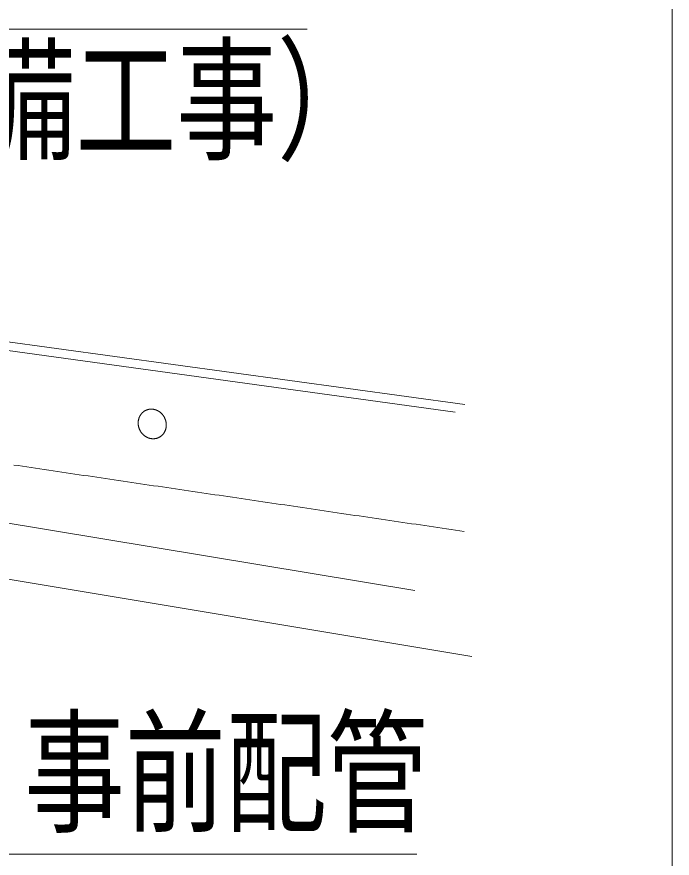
# Model space of a CAD drawing. Units: millimetres on the paper. Extents: x -305 to 305, y -152 to 152.
# Drawn here: x -72.65 to -56.67, y -100.38 to -79.87 of the extents above; entities that cross this region are included whole.
import ezdxf
from ezdxf.enums import TextEntityAlignment as Align

# ---------------------------------------------------------------- set-up
doc = ezdxf.new("R2010")
doc.units = ezdxf.units.MM
doc.layers.add('0-1_RV', color=7, linetype='Continuous', lineweight=9)
doc.styles.add('ＭＳ ゴシック', font='')
doc.styles.get('ＭＳ ゴシック').set_extended_font_data('MS Gothic')

msp = doc.modelspace()

# ---------------------------------------------------------------- linework, layer by layer
at = {"layer": '0-1_RV'}
for p, q in [((-61.73, -89.319), (-80.616, -86.723)), ((-61.963, -89.506), (-80.85, -86.909)), ((-91.322, -89.167), (-62.947, -93.851)), ((-69.652, -89.945), (-69.654, -89.94)), ((-91.284, -90.5), (-61.559, -95.459))]:
    msp.add_line(p, q, dxfattribs=at)
msp.add_lwpolyline([(-124.163, -111.629), (-56.673, -111.629), (-56.673, -45.625), (-124.163, -45.625)], close=True, dxfattribs=at)
for points in [[(-65.575, -80.167), (-76.667, -80.167), (-79.96, -82.397)], [(-69.693, -89.746), (-69.692, -89.741), (-69.692, -89.735), (-69.692, -89.73), (-69.691, -89.725), (-69.69, -89.72), (-69.69, -89.715), (-69.689, -89.71), (-69.688, -89.705), (-69.687, -89.7), (-69.686, -89.695), (-69.685, -89.69), (-69.684, -89.685), (-69.683, -89.68), (-69.681, -89.675), (-69.68, -89.67), (-69.679, -89.665), (-69.677, -89.66), (-69.675, -89.655), (-69.674, -89.65), (-69.672, -89.645), (-69.67, -89.64), (-69.668, -89.636), (-69.667, -89.631), (-69.665, -89.626), (-69.663, -89.621), (-69.66, -89.617), (-69.658, -89.612), (-69.656, -89.607), (-69.654, -89.603), (-69.651, -89.598), (-69.649, -89.594), (-69.646, -89.589), (-69.644, -89.585), (-69.641, -89.581), (-69.638, -89.576), (-69.635, -89.572), (-69.632, -89.568), (-69.63, -89.563), (-69.627, -89.559)], [(-69.627, -89.559), (-69.623, -89.555), (-69.62, -89.551), (-69.617, -89.547), (-69.614, -89.543), (-69.611, -89.539), (-69.607, -89.535), (-69.604, -89.531), (-69.6, -89.528), (-69.597, -89.524), (-69.593, -89.52), (-69.589, -89.517), (-69.586, -89.513), (-69.582, -89.51), (-69.578, -89.506), (-69.574, -89.503), (-69.57, -89.5), (-69.566, -89.497), (-69.562, -89.493), (-69.558, -89.49), (-69.554, -89.487), (-69.549, -89.484), (-69.545, -89.482), (-69.541, -89.479), (-69.536, -89.476), (-69.532, -89.473), (-69.528, -89.471), (-69.523, -89.468), (-69.519, -89.466), (-69.514, -89.464), (-69.509, -89.461), (-69.505, -89.459), (-69.5, -89.457), (-69.495, -89.455), (-69.49, -89.453), (-69.486, -89.451), (-69.481, -89.449), (-69.476, -89.448), (-69.471, -89.446), (-69.466, -89.445)], [(-69.466, -89.445), (-69.461, -89.443), (-69.456, -89.442), (-69.451, -89.441), (-69.446, -89.439), (-69.441, -89.438), (-69.436, -89.437), (-69.431, -89.436), (-69.426, -89.435), (-69.421, -89.435), (-69.416, -89.434), (-69.411, -89.433), (-69.406, -89.433), (-69.401, -89.432), (-69.395, -89.432), (-69.39, -89.432), (-69.385, -89.432), (-69.38, -89.431), (-69.375, -89.431), (-69.37, -89.431), (-69.365, -89.432), (-69.359, -89.432), (-69.354, -89.432), (-69.349, -89.432), (-69.344, -89.433), (-69.339, -89.433), (-69.334, -89.434), (-69.329, -89.435), (-69.324, -89.435), (-69.319, -89.436), (-69.314, -89.437), (-69.309, -89.438), (-69.303, -89.439), (-69.298, -89.44), (-69.293, -89.441), (-69.288, -89.443), (-69.284, -89.444), (-69.279, -89.446), (-69.274, -89.447), (-69.269, -89.449)], [(-69.269, -89.449), (-69.264, -89.45), (-69.259, -89.452), (-69.254, -89.454), (-69.249, -89.456), (-69.245, -89.458), (-69.24, -89.46), (-69.235, -89.462), (-69.231, -89.464), (-69.226, -89.466), (-69.221, -89.468), (-69.217, -89.47), (-69.212, -89.473), (-69.208, -89.475), (-69.203, -89.478), (-69.199, -89.48), (-69.194, -89.483), (-69.19, -89.486), (-69.186, -89.489), (-69.181, -89.491), (-69.177, -89.494), (-69.173, -89.497), (-69.169, -89.5), (-69.164, -89.503), (-69.16, -89.506), (-69.156, -89.509), (-69.152, -89.513), (-69.148, -89.516), (-69.144, -89.519), (-69.14, -89.523), (-69.137, -89.526), (-69.133, -89.53), (-69.129, -89.533), (-69.125, -89.537), (-69.122, -89.54), (-69.118, -89.544), (-69.115, -89.548), (-69.111, -89.551), (-69.108, -89.555), (-69.104, -89.559)], [(-69.104, -89.559), (-69.101, -89.563), (-69.098, -89.567), (-69.095, -89.571), (-69.091, -89.575), (-69.088, -89.579), (-69.085, -89.583), (-69.082, -89.588), (-69.079, -89.592), (-69.076, -89.596), (-69.074, -89.6), (-69.071, -89.605), (-69.068, -89.609), (-69.065, -89.613), (-69.063, -89.618), (-69.06, -89.622), (-69.058, -89.627), (-69.055, -89.631), (-69.053, -89.636), (-69.051, -89.64), (-69.048, -89.645), (-69.046, -89.65), (-69.044, -89.654), (-69.042, -89.659), (-69.04, -89.664), (-69.038, -89.669), (-69.036, -89.673), (-69.034, -89.678), (-69.032, -89.683), (-69.031, -89.688), (-69.029, -89.693), (-69.027, -89.697), (-69.026, -89.702), (-69.024, -89.707), (-69.023, -89.712), (-69.021, -89.717), (-69.02, -89.722), (-69.019, -89.727), (-69.018, -89.732), (-69.017, -89.737)], [(-69.654, -89.94), (-69.656, -89.935), (-69.658, -89.931), (-69.66, -89.926), (-69.662, -89.921), (-69.664, -89.917), (-69.666, -89.912), (-69.668, -89.907), (-69.67, -89.902), (-69.672, -89.897), (-69.673, -89.893), (-69.675, -89.888), (-69.677, -89.883), (-69.678, -89.878), (-69.679, -89.873), (-69.681, -89.868), (-69.682, -89.863), (-69.683, -89.858), (-69.684, -89.853), (-69.685, -89.848), (-69.687, -89.843), (-69.687, -89.838), (-69.688, -89.833), (-69.689, -89.828), (-69.69, -89.823), (-69.691, -89.817), (-69.691, -89.812), (-69.692, -89.807), (-69.692, -89.802), (-69.693, -89.797), (-69.693, -89.792), (-69.693, -89.787), (-69.693, -89.782), (-69.694, -89.776), (-69.694, -89.771), (-69.694, -89.766), (-69.693, -89.761), (-69.693, -89.756), (-69.693, -89.751), (-69.693, -89.746)], [(-69.017, -89.737), (-69.016, -89.742), (-69.015, -89.747), (-69.014, -89.752), (-69.013, -89.757), (-69.012, -89.762), (-69.011, -89.768), (-69.011, -89.773), (-69.01, -89.778), (-69.01, -89.783), (-69.009, -89.788), (-69.009, -89.793), (-69.009, -89.798), (-69.008, -89.803), (-69.008, -89.809), (-69.008, -89.814), (-69.008, -89.819), (-69.008, -89.824), (-69.008, -89.829), (-69.009, -89.834), (-69.009, -89.839), (-69.009, -89.845), (-69.01, -89.85), (-69.01, -89.855), (-69.011, -89.86), (-69.011, -89.865), (-69.012, -89.87), (-69.013, -89.875), (-69.014, -89.88), (-69.014, -89.885), (-69.015, -89.89), (-69.017, -89.895), (-69.018, -89.9), (-69.019, -89.905), (-69.02, -89.91), (-69.021, -89.915), (-69.023, -89.92), (-69.024, -89.925), (-69.026, -89.93), (-69.028, -89.935)], [(-69.521, -90.094), (-69.525, -90.091), (-69.529, -90.088), (-69.533, -90.085), (-69.538, -90.082), (-69.542, -90.079), (-69.546, -90.075), (-69.55, -90.072), (-69.554, -90.069), (-69.558, -90.066), (-69.561, -90.062), (-69.565, -90.059), (-69.569, -90.055), (-69.573, -90.052), (-69.576, -90.048), (-69.58, -90.045), (-69.584, -90.041), (-69.587, -90.037), (-69.591, -90.033), (-69.594, -90.03), (-69.598, -90.026), (-69.601, -90.022), (-69.604, -90.018), (-69.607, -90.014), (-69.611, -90.01), (-69.614, -90.006), (-69.617, -90.002), (-69.62, -89.997), (-69.623, -89.993), (-69.626, -89.989), (-69.628, -89.985), (-69.631, -89.98), (-69.634, -89.976), (-69.637, -89.972), (-69.639, -89.967), (-69.642, -89.963), (-69.644, -89.958), (-69.647, -89.954), (-69.649, -89.949), (-69.652, -89.945)], [(-69.028, -89.935), (-69.029, -89.94), (-69.031, -89.945), (-69.033, -89.949), (-69.035, -89.954), (-69.037, -89.959), (-69.039, -89.964), (-69.041, -89.968), (-69.043, -89.973), (-69.045, -89.978), (-69.048, -89.982), (-69.05, -89.987), (-69.053, -89.991), (-69.055, -89.996), (-69.058, -90), (-69.061, -90.005), (-69.063, -90.009), (-69.066, -90.013), (-69.069, -90.017), (-69.072, -90.022), (-69.075, -90.026), (-69.078, -90.03), (-69.081, -90.034), (-69.084, -90.038), (-69.088, -90.042), (-69.091, -90.046), (-69.094, -90.05), (-69.098, -90.053), (-69.101, -90.057), (-69.105, -90.061), (-69.109, -90.064), (-69.112, -90.068), (-69.116, -90.072), (-69.12, -90.075), (-69.124, -90.078), (-69.128, -90.082), (-69.132, -90.085), (-69.136, -90.088), (-69.14, -90.091), (-69.144, -90.094)], [(-69.332, -90.154), (-69.337, -90.153), (-69.343, -90.153), (-69.348, -90.153), (-69.353, -90.153), (-69.358, -90.152), (-69.363, -90.152), (-69.368, -90.151), (-69.373, -90.15), (-69.378, -90.15), (-69.383, -90.149), (-69.388, -90.148), (-69.393, -90.147), (-69.399, -90.146), (-69.404, -90.145), (-69.409, -90.144), (-69.414, -90.142), (-69.418, -90.141), (-69.423, -90.139), (-69.428, -90.138), (-69.433, -90.136), (-69.438, -90.135), (-69.443, -90.133), (-69.448, -90.131), (-69.453, -90.129), (-69.457, -90.127), (-69.462, -90.125), (-69.467, -90.123), (-69.471, -90.121), (-69.476, -90.119), (-69.481, -90.117), (-69.485, -90.115), (-69.49, -90.112), (-69.494, -90.11), (-69.499, -90.107), (-69.503, -90.105), (-69.508, -90.102), (-69.512, -90.099), (-69.516, -90.096), (-69.521, -90.094)], [(-69.144, -90.094), (-69.148, -90.097), (-69.153, -90.1), (-69.157, -90.103), (-69.161, -90.106), (-69.166, -90.108), (-69.17, -90.111), (-69.175, -90.113), (-69.179, -90.116), (-69.184, -90.118), (-69.188, -90.121), (-69.193, -90.123), (-69.197, -90.125), (-69.202, -90.127), (-69.207, -90.129), (-69.212, -90.131), (-69.216, -90.133), (-69.221, -90.135), (-69.226, -90.137), (-69.231, -90.138), (-69.236, -90.14), (-69.241, -90.141), (-69.246, -90.143), (-69.251, -90.144), (-69.256, -90.145), (-69.261, -90.146), (-69.266, -90.147), (-69.271, -90.148), (-69.276, -90.149), (-69.281, -90.15), (-69.286, -90.151), (-69.291, -90.151), (-69.296, -90.152), (-69.301, -90.152), (-69.307, -90.153), (-69.312, -90.153), (-69.317, -90.153), (-69.322, -90.153), (-69.327, -90.154), (-69.332, -90.154)], [(-72.729, -90.793), (-72.622, -90.809), (-72.516, -90.825), (-72.409, -90.84), (-72.302, -90.856), (-72.196, -90.872), (-72.089, -90.888), (-71.982, -90.903), (-71.876, -90.919), (-71.769, -90.935), (-71.663, -90.951), (-71.556, -90.966), (-71.449, -90.982), (-71.343, -90.998), (-71.236, -91.013), (-71.129, -91.029), (-71.023, -91.045), (-70.916, -91.061), (-70.81, -91.076), (-70.703, -91.092), (-70.596, -91.108), (-70.49, -91.124), (-70.383, -91.139), (-70.276, -91.155), (-70.17, -91.171), (-70.063, -91.186), (-69.957, -91.202), (-69.85, -91.218), (-69.743, -91.234), (-69.637, -91.249)], [(-69.637, -91.249), (-69.53, -91.265), (-69.423, -91.281), (-69.317, -91.297), (-69.21, -91.312), (-69.104, -91.328), (-68.997, -91.344), (-68.89, -91.359), (-68.784, -91.375), (-68.677, -91.391), (-68.57, -91.407), (-68.464, -91.422), (-68.357, -91.438), (-68.251, -91.454), (-68.144, -91.469), (-68.037, -91.485), (-67.931, -91.501), (-67.824, -91.517), (-67.717, -91.532), (-67.611, -91.548), (-67.504, -91.564), (-67.397, -91.58), (-67.291, -91.595), (-67.184, -91.611), (-67.078, -91.627), (-66.971, -91.642), (-66.864, -91.658), (-66.758, -91.674), (-66.651, -91.69), (-66.544, -91.705), (-66.438, -91.721), (-66.331, -91.737), (-66.225, -91.752), (-66.118, -91.768), (-66.011, -91.784), (-65.905, -91.8), (-65.798, -91.815), (-65.691, -91.831), (-65.585, -91.847), (-65.478, -91.862)], [(-65.478, -91.862), (-65.372, -91.878), (-65.265, -91.894), (-65.158, -91.91), (-65.052, -91.925), (-64.945, -91.941), (-64.838, -91.957), (-64.732, -91.972), (-64.625, -91.988), (-64.519, -92.004), (-64.412, -92.02), (-64.305, -92.035), (-64.199, -92.051), (-64.092, -92.067), (-63.985, -92.082), (-63.879, -92.098), (-63.772, -92.114), (-63.665, -92.13), (-63.559, -92.145), (-63.452, -92.161), (-63.346, -92.177), (-63.239, -92.192), (-63.132, -92.208), (-63.026, -92.224), (-62.919, -92.239), (-62.812, -92.255), (-62.706, -92.271), (-62.599, -92.287), (-62.493, -92.302), (-62.386, -92.318), (-62.279, -92.334), (-62.173, -92.349), (-62.066, -92.365), (-61.959, -92.381), (-61.853, -92.397), (-61.746, -92.412), (-61.746, -92.412)], [(-62.898, -100.282), (-74.414, -100.282), (-81.99, -94.533)]]:
    msp.add_lwpolyline(points, dxfattribs=at)

# ---------------------------------------------------------------- texts
at = {"layer": '0-1_RV', "style": 'ＭＳ ゴシック', "width": 0.75}
for s, p in [('（設備工事）', (-78.608, -83.818)), ('\u3000事前配管', (-74.938, -100.209))]:
    msp.add_text(s, height=2.405, dxfattribs=at).set_placement(p, align=Align.BOTTOM_LEFT)

doc.saveas('drawing.dxf')
